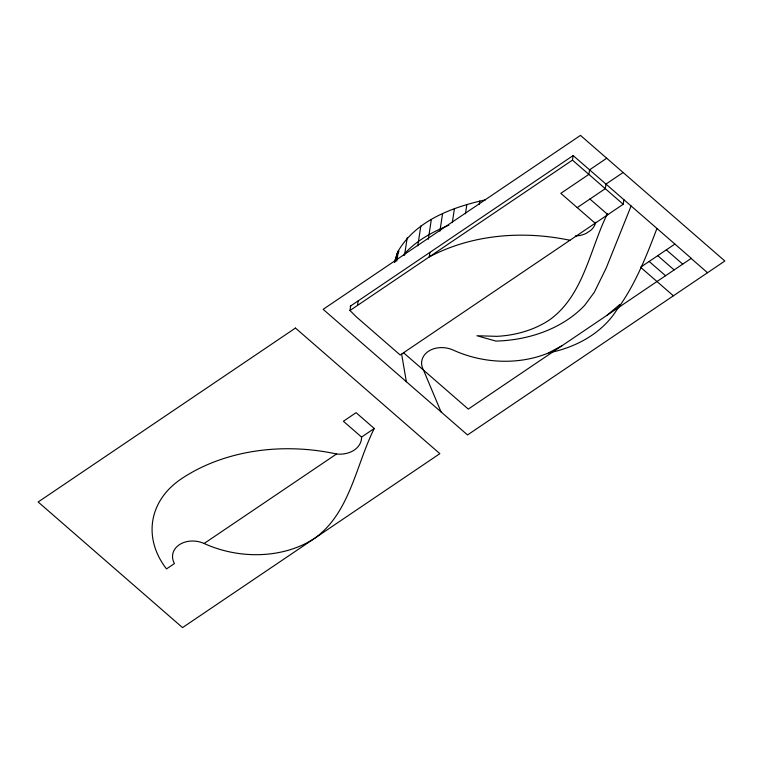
<?xml version="1.0" encoding="UTF-8"?>
<svg xmlns="http://www.w3.org/2000/svg" width="763" height="763" viewBox="0 0 763 763"><rect width="100%" height="100%" fill="white"/><g stroke="black" fill="none" stroke-linecap="round" stroke-linejoin="round"><path stroke-width="1.14" d="M623.905 199.706L623.209 204.265L400.203 355.014L356.016 316.569L349.979 310.503L350.675 305.953M357.494 305.429L358.19 300.87M395.148 261.785L394.461 262.243L394.547 261.633M395.539 258.848L396.321 257.77L395.539 258.848L396.321 259.525L396.588 258.695M397.256 256.587L396.474 255.901L397.256 254.832M396.293 260.774L397.552 252.515L398.353 251.342L398.763 251.695L397.895 252.009M485.316 199.877C452.192 207.231 415.892 220.545 397.99 251.399L394.738 261.69M396.789 261.003L398.439 250.731L398.858 251.084M404.524 255.319L407.204 237.789M417.781 245.848L420.823 225.991M428.301 239.334L431.343 219.477M429.893 252.391L429.197 256.95C472.001 234.317 522.998 230.359 569.932 240.278M439.889 231.208L442.569 213.688M452.287 222.662L454.433 208.652M465.43 213.745L466.861 204.398M479.24 204.465L479.774 200.965M349.979 310.503L572.46 160.116L573.156 155.557L691.288 258.333L468.282 409.082L403.513 352.725M394.461 262.243L397.552 252.515M397.161 257.188L396.226 260.126L396.417 258.915L395.635 258.237M374.261 428.491C355.959 464.886 350.198 512.297 315.281 537.867A97.483 74.564 8.7 0 1 204.122 543.494A21.879 16.738 8.7 0 0 179.238 544.792A21.879 16.738 8.7 0 0 174.441 563.552L166.515 568.912A93.906 71.836 8.7 0 1 180.936 479.116A175.986 134.622 8.7 0 1 336.521 453.995A23.777 18.188 8.7 0 0 361.567 437.065L374.261 428.491L356.083 412.678L343.388 421.252L361.567 437.065M607.472 213.602C589.856 249.062 583.867 294.947 549.827 319.678A97.483 74.564 8.7 0 1 496.837 336.34L476.923 335.749L495.912 341.09A126.095 96.453 8.7 0 0 584.735 305.267L594.272 292.343L606.203 268.042L631.115 205.981M656.943 228.452C646.137 256.988 634.835 285.629 616.58 310.226A117.197 89.643 8.7 0 1 556.57 351.056L548.607 352.897A97.483 74.564 8.7 0 1 453.193 350.074A21.879 16.738 8.7 0 0 428.32 351.371A21.879 16.738 8.7 0 0 423.522 370.131L441.043 411.906M403.608 254.861C415.539 241.022 432.125 232.066 448.873 225.209M607.005 315.31L619.928 304.389M396.474 255.901L397.161 255.443M350.15 306.297L573.156 155.557M606.719 158.237L589.57 169.834L588.874 174.384L560.824 193.344L595.169 223.225M623.123 172.505L605.975 184.102L605.278 188.661L577.229 207.622M204.122 543.494L336.521 453.995M674.883 244.065L640.577 267.25L673.386 295.806M548.607 352.897L562.131 345.639M397.456 253.116L397.962 253.345M691.125 258.447L707.53 272.725M572.46 160.116L623.209 204.265M666.309 249.854L682.713 264.132M657.725 255.653L674.13 269.93M589.923 199.038L607.863 214.641M649.151 261.451L665.555 275.729M397.99 251.399L398.687 252M396.569 255.3L397.351 255.977M401.643 354.166L406.364 381.729M595.769 222.176A23.777 18.188 8.7 0 1 590.982 230.168L586.308 233.325A23.777 18.188 8.7 0 1 575.369 235.967M295.462 328.052L38.15 501.987L182.529 627.606L439.85 453.67L295.462 328.052M580.471 135.394L323.15 309.33L467.538 434.948L724.85 261.013L580.471 135.394"/></g></svg>
